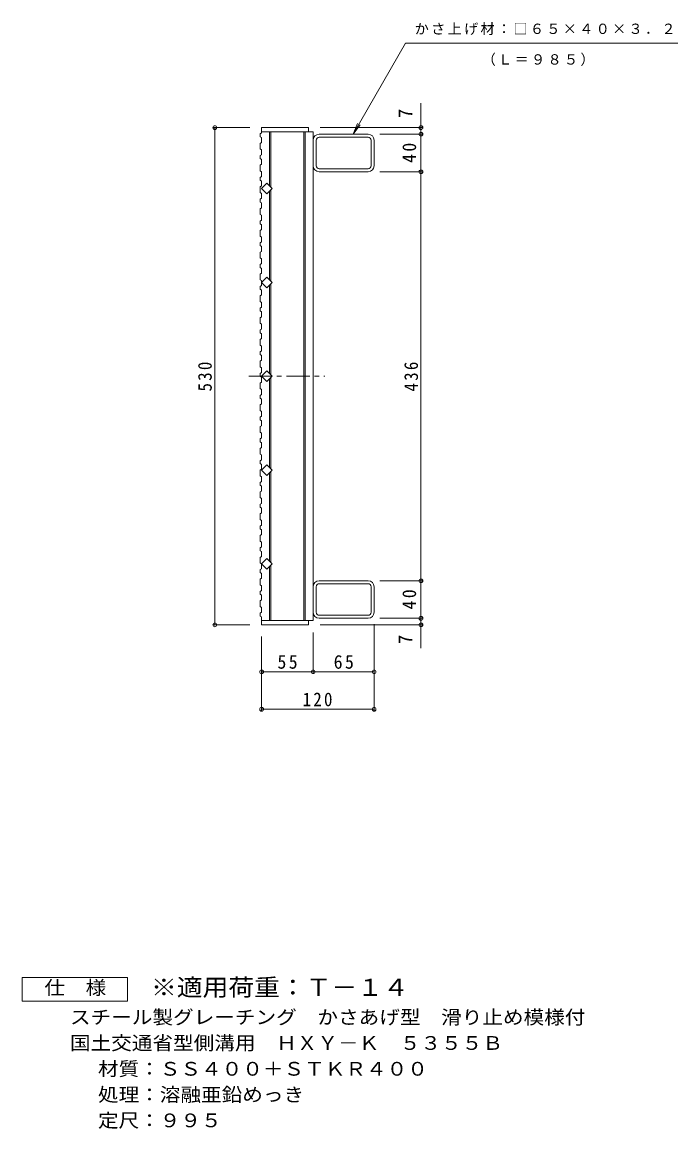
# Model space of a CAD drawing. Units: millimetres, scale not verified. Extents: x -798 to 918, y -687 to 674.
# Drawn here: x 219 to 918, y -536 to 643 of the extents above; entities that cross this region are included whole.
import ezdxf
from ezdxf.enums import TextEntityAlignment as Align

# ---------------------------------------------------------------- set-up
doc = ezdxf.new("R2010")
doc.units = ezdxf.units.MM
doc.header["$LTSCALE"] = 5
doc.header["$PDMODE"] = 32
doc.header["$PDSIZE"] = 4
doc.linetypes.add('CHAIN1', pattern=[8, 5, -1, 1, -1])
for name, color, linetype, lineweight in [('B-1', 2, 'Continuous', 9), ('B-2', 3, 'Continuous', 9), ('B-4', 7, 'Continuous', 9), ('B-A', 3, 'Continuous', 9), ('F-4_F-4ﾚｲﾔ', 2, 'Continuous', 9)]:
    doc.layers.add(name, color=color, linetype=linetype, lineweight=lineweight)
doc.layers.add('F-5_F-5ﾚｲﾔ', color=2, linetype='Continuous')
doc.styles.add('ＭＳ ゴシック', font='')
doc.styles.get('ＭＳ ゴシック').set_extended_font_data('MS Gothic')

msp = doc.modelspace()

# ---------------------------------------------------------------- linework, layer by layer
at = {"layer": 'B-1'}
for p, q in [((587.924, 523.861), (535.724, 523.861)), ((587.924, 520.661), (535.724, 520.661)), ((532.524, 490.261), (532.524, 517.461)), ((591.124, 490.261), (591.124, 517.461)), ((594.324, 490.261), (594.324, 517.461)), ((535.724, 487.061), (587.924, 487.061)), ((587.924, 483.861), (535.724, 483.861)), ((587.924, 47.861), (535.724, 47.861)), ((532.524, 41.461), (532.524, 14.261)), ((535.724, 44.661), (587.924, 44.661)), ((591.124, 41.461), (591.124, 14.261)), ((594.324, 41.461), (594.324, 14.261)), ((587.924, 11.061), (535.724, 11.061)), ((587.924, 7.861), (535.724, 7.861))]:
    msp.add_line(p, q, dxfattribs=at)
for centre, radius, start, end in [((535.724, 517.461), 6.4, 90, 180), ((535.724, 517.461), 3.2, 90, 180), ((587.924, 517.461), 6.4, 0, 90), ((587.924, 517.461), 3.2, 0, 90), ((535.724, 490.261), 6.4, 180, 270), ((535.724, 490.261), 3.2, 180, 270), ((587.924, 490.261), 6.4, 270, 0), ((587.924, 490.261), 3.2, 270, 0), ((535.724, 41.461), 6.4, 90, 180), ((587.924, 41.461), 6.4, 0, 90), ((535.724, 41.461), 3.2, 90, 180), ((587.924, 41.461), 3.2, 0, 90), ((535.724, 14.261), 6.4, 180, 270), ((535.724, 14.261), 3.2, 180, 270), ((587.924, 14.261), 3.2, 270, 0), ((587.924, 14.261), 6.4, 270, 0)]:
    msp.add_arc(centre, radius, start, end, dxfattribs=at)
at = {"layer": 'B-2'}
for p, q in [((474.324, 530.861), (524.324, 530.861)), ((474.324, 526.361), (529.324, 526.361)), ((482.824, 526.361), (482.824, 468.675)), ((484.324, 526.361), (484.324, 467.175)), ((519.324, 526.361), (519.324, 5.361)), ((520.824, 526.361), (520.824, 5.361)), ((524.324, 530.861), (524.324, 526.361)), ((529.324, 526.361), (529.324, 5.361)), ((482.824, 463.048), (482.824, 368.675)), ((484.324, 464.548), (484.324, 367.175)), ((482.824, 363.048), (482.824, 268.676)), ((484.324, 364.548), (484.324, 267.176)), ((482.824, 168.676), (482.824, 263.048)), ((484.324, 167.176), (484.324, 264.548)), ((482.824, 68.676), (482.824, 163.048)), ((484.324, 67.176), (484.324, 164.548)), ((482.824, 5.361), (482.824, 63.048)), ((484.324, 5.361), (484.324, 64.548)), ((474.324, 5.361), (529.324, 5.361)), ((474.324, 0.861), (524.324, 0.861)), ((524.324, 0.861), (524.324, 5.361))]:
    msp.add_line(p, q, dxfattribs=at)
at = {"layer": 'B-2', "linetype": 'CHAIN1'}
msp.add_line((460.697, 265.861), (541.622, 265.861), dxfattribs=at)
at = {"layer": 'B-2'}
for points in [[(485.638, 465.862), (479.981, 460.205), (474.324, 465.862), (479.981, 471.518)], [(485.638, 365.862), (479.981, 360.205), (474.324, 365.862), (479.981, 371.519)], [(485.638, 265.862), (479.981, 271.519), (474.324, 265.862), (479.981, 260.205)], [(485.638, 165.862), (479.981, 171.519), (474.324, 165.862), (479.981, 160.205)], [(485.638, 65.862), (479.981, 71.519), (474.324, 65.862), (479.981, 60.205)]]:
    msp.add_lwpolyline(points, close=True, dxfattribs=at)
at = {"layer": 'B-4'}
for p, q in [((644.324, -23.978), (644.324, 556.807)), ((571.824, 523.861), (576.608, 535.409)), ((571.824, 523.861), (579.434, 533.778)), ((461.824, 530.861), (422.824, 530.861)), ((424.324, 0.861), (424.324, 530.861)), ((536.824, 530.861), (645.824, 530.861)), ((600.424, 523.861), (645.824, 523.861)), ((600.424, 483.861), (645.824, 483.861)), ((600.424, 47.861), (645.824, 47.861)), ((461.824, 0.861), (422.824, 0.861)), ((536.824, 0.861), (645.824, 0.861)), ((594.324, 1.761), (594.324, -90.639)), ((600.424, 7.861), (645.824, 7.861)), ((474.324, -11.639), (474.324, -90.639)), ((529.324, -7.139), (529.324, -50.639)), ((474.324, -49.139), (594.324, -49.139)), ((474.324, -89.139), (594.324, -89.139))]:
    msp.add_line(p, q, dxfattribs=at)
msp.add_lwpolyline([(571.824, 523.861), (627.827, 620.861), (918.378, 620.861)], dxfattribs=at)
for p in [(424.324, 530.861), (644.324, 530.861), (644.324, 523.861), (644.324, 483.861), (644.324, 47.861), (424.324, 0.861), (644.324, 7.861), (644.324, 0.861), (474.324, -49.139), (529.324, -49.139), (594.324, -49.139), (474.324, -89.139), (594.324, -89.139)]:
    msp.add_point(p, dxfattribs=at)
at = {"layer": 'B-A'}
for p, q in [((472.824, 524.218), (474.324, 525.218)), ((472.824, 524.218), (472.824, 521.218)), ((472.824, 521.218), (474.324, 520.218)), ((474.324, 530.861), (474.324, 525.218)), ((474.324, 520.218), (474.324, 515.105)), ((472.824, 514.105), (474.324, 515.105)), ((472.824, 514.105), (472.824, 508.105)), ((472.824, 508.105), (474.324, 507.105)), ((472.824, 500.992), (474.324, 501.992)), ((472.824, 500.992), (472.824, 497.992)), ((472.824, 497.992), (474.324, 496.992)), ((474.324, 501.992), (474.324, 507.105)), ((474.324, 496.992), (474.324, 491.879)), ((472.824, 490.879), (474.324, 491.879)), ((472.824, 490.879), (472.824, 484.879)), ((472.824, 484.879), (474.324, 483.879)), ((474.324, 478.766), (474.324, 483.879)), ((472.824, 477.766), (474.324, 478.766)), ((472.824, 477.766), (472.824, 474.766)), ((472.824, 474.766), (474.324, 473.766)), ((474.324, 473.766), (474.324, 468.653)), ((472.824, 467.653), (474.324, 468.653)), ((472.824, 467.653), (472.824, 461.653)), ((472.824, 461.653), (474.324, 460.653)), ((474.324, 455.54), (474.324, 460.653)), ((472.824, 454.54), (474.324, 455.54)), ((472.824, 454.54), (472.824, 451.54)), ((472.824, 451.54), (474.324, 450.54)), ((474.324, 450.54), (474.324, 445.427)), ((472.824, 444.427), (474.324, 445.427)), ((472.824, 444.427), (472.824, 438.427)), ((472.824, 438.427), (474.324, 437.427)), ((474.324, 432.314), (474.324, 437.427)), ((472.824, 431.314), (474.324, 432.314)), ((472.824, 431.314), (472.824, 428.314)), ((472.824, 428.314), (474.324, 427.314)), ((474.324, 427.314), (474.324, 422.201)), ((472.824, 421.201), (474.324, 422.201)), ((472.824, 421.201), (472.824, 415.201)), ((472.824, 415.201), (474.324, 414.201)), ((474.324, 409.088), (474.324, 414.201)), ((472.824, 408.088), (474.324, 409.088)), ((472.824, 408.088), (472.824, 405.088)), ((472.824, 405.088), (474.324, 404.088)), ((474.324, 404.088), (474.324, 398.975)), ((472.824, 397.975), (474.324, 398.975)), ((472.824, 397.975), (472.824, 391.975)), ((472.824, 391.975), (474.324, 390.975)), ((474.324, 385.862), (474.324, 390.975)), ((472.824, 384.862), (474.324, 385.862)), ((472.824, 384.862), (472.824, 381.862)), ((472.824, 381.862), (474.324, 380.862)), ((474.324, 380.862), (474.324, 375.749)), ((472.824, 374.749), (474.324, 375.749)), ((472.824, 374.749), (472.824, 368.749)), ((472.824, 368.749), (474.324, 367.748)), ((474.324, 362.636), (474.324, 367.748)), ((472.824, 361.636), (474.324, 362.636)), ((472.824, 361.636), (472.824, 358.636)), ((472.824, 358.636), (474.324, 357.636)), ((474.324, 357.636), (474.324, 352.522)), ((472.824, 351.523), (474.324, 352.522)), ((472.824, 351.523), (472.824, 345.522)), ((472.824, 345.522), (474.324, 344.522)), ((474.324, 339.41), (474.324, 344.522)), ((472.824, 338.409), (474.324, 339.41)), ((472.824, 338.409), (472.824, 335.41)), ((472.824, 335.41), (474.324, 334.409)), ((474.324, 334.409), (474.324, 329.296)), ((472.824, 328.296), (474.324, 329.296)), ((472.824, 328.296), (472.824, 322.296)), ((472.824, 322.296), (474.324, 321.297)), ((474.324, 316.183), (474.324, 321.297)), ((472.824, 315.183), (474.324, 316.183)), ((472.824, 315.183), (472.824, 312.183)), ((472.824, 312.183), (474.324, 311.183)), ((474.324, 311.183), (474.324, 306.07)), ((472.824, 305.07), (474.324, 306.07)), ((472.824, 305.07), (472.824, 299.071)), ((472.824, 299.071), (474.324, 298.07)), ((474.324, 292.957), (474.324, 298.07)), ((472.824, 291.957), (474.324, 292.957)), ((472.824, 291.957), (472.824, 288.957)), ((472.824, 288.957), (474.324, 287.957)), ((474.324, 287.957), (474.324, 282.844)), ((472.824, 281.844), (474.324, 282.844)), ((472.824, 281.844), (472.824, 275.844)), ((472.824, 275.844), (474.324, 274.844)), ((474.324, 269.731), (474.324, 274.844)), ((472.824, 268.731), (474.324, 269.731)), ((472.824, 268.731), (472.824, 265.731)), ((472.824, 265.731), (474.324, 264.731)), ((472.824, 258.618), (474.324, 259.618)), ((474.324, 264.731), (474.324, 259.618)), ((472.824, 258.618), (472.824, 252.618)), ((472.824, 252.618), (474.324, 251.618)), ((474.324, 246.505), (474.324, 251.618)), ((472.824, 245.505), (474.324, 246.505)), ((472.824, 245.505), (472.824, 242.505)), ((472.824, 242.505), (474.324, 241.505)), ((472.824, 235.392), (474.324, 236.392)), ((474.324, 241.505), (474.324, 236.392)), ((472.824, 235.392), (472.824, 229.392)), ((472.824, 229.392), (474.324, 228.392)), ((474.324, 223.279), (474.324, 228.392)), ((472.824, 222.279), (474.324, 223.279)), ((472.824, 222.279), (472.824, 219.279)), ((472.824, 219.279), (474.324, 218.279)), ((472.824, 212.166), (474.324, 213.166)), ((474.324, 218.279), (474.324, 213.166)), ((472.824, 212.166), (472.824, 206.166)), ((472.824, 206.166), (474.324, 205.166)), ((474.324, 200.053), (474.324, 205.166)), ((472.824, 199.053), (474.324, 200.053)), ((472.824, 199.053), (472.824, 196.053)), ((472.824, 196.053), (474.324, 195.053)), ((472.824, 188.94), (474.324, 189.94)), ((472.824, 188.94), (472.824, 182.94)), ((474.324, 195.053), (474.324, 189.94)), ((472.824, 182.94), (474.324, 181.94)), ((474.324, 176.827), (474.324, 181.94)), ((472.824, 175.827), (474.324, 176.827)), ((472.824, 175.827), (472.824, 172.827)), ((472.824, 172.827), (474.324, 171.827)), ((472.824, 165.714), (474.324, 166.714)), ((472.824, 165.714), (472.824, 159.714)), ((474.324, 171.827), (474.324, 166.714)), ((472.824, 159.714), (474.324, 158.714)), ((472.824, 152.601), (474.324, 153.601)), ((474.324, 153.601), (474.324, 158.714)), ((472.824, 152.601), (472.824, 149.601)), ((472.824, 149.601), (474.324, 148.601)), ((472.824, 142.488), (474.324, 143.488)), ((472.824, 142.488), (472.824, 136.488)), ((474.324, 148.601), (474.324, 143.488)), ((472.824, 136.488), (474.324, 135.488)), ((472.824, 129.375), (474.324, 130.375)), ((474.324, 130.375), (474.324, 135.488)), ((472.824, 129.375), (472.824, 126.375)), ((472.824, 126.375), (474.324, 125.375)), ((472.824, 119.262), (474.324, 120.262)), ((472.824, 119.262), (472.824, 113.262)), ((474.324, 125.375), (474.324, 120.262)), ((472.824, 113.262), (474.324, 112.262)), ((472.824, 106.149), (474.324, 107.149)), ((474.324, 107.149), (474.324, 112.262)), ((472.824, 106.149), (472.824, 103.149)), ((472.824, 103.149), (474.324, 102.149)), ((472.824, 96.036), (474.324, 97.036)), ((472.824, 96.036), (472.824, 90.036)), ((474.324, 102.149), (474.324, 97.036)), ((472.824, 90.036), (474.324, 89.036)), ((472.824, 82.923), (474.324, 83.923)), ((472.824, 82.923), (472.824, 79.923)), ((474.324, 83.923), (474.324, 89.036)), ((472.824, 79.923), (474.324, 78.923)), ((472.824, 72.81), (474.324, 73.81)), ((472.824, 72.81), (472.824, 66.81)), ((474.324, 78.923), (474.324, 73.81)), ((472.824, 66.81), (474.324, 65.809)), ((472.824, 59.697), (474.324, 60.697)), ((472.824, 59.697), (472.824, 56.697)), ((474.324, 60.697), (474.324, 65.809)), ((472.824, 56.697), (474.324, 55.697)), ((472.824, 49.584), (474.324, 50.584)), ((472.824, 49.584), (472.824, 43.583)), ((474.324, 55.697), (474.324, 50.584)), ((472.824, 43.583), (474.324, 42.583)), ((472.824, 36.471), (474.324, 37.47)), ((472.824, 36.471), (472.824, 33.471)), ((474.324, 37.47), (474.324, 42.583)), ((472.824, 33.471), (474.324, 32.47)), ((472.824, 26.357), (474.324, 27.357)), ((472.824, 26.357), (472.824, 20.357)), ((474.324, 32.47), (474.324, 27.357)), ((472.824, 20.357), (474.324, 19.357)), ((472.824, 13.244), (474.324, 14.244)), ((472.824, 13.244), (472.824, 10.244)), ((474.324, 14.244), (474.324, 19.357)), ((472.824, 10.244), (474.324, 9.244)), ((474.324, 9.244), (474.324, 0.861))]:
    msp.add_line(p, q, dxfattribs=at)
at = {"layer": 'F-4_F-4ﾚｲﾔ'}
msp.add_lwpolyline([(218.824, -400.141), (218.824, -375.14), (331.324, -375.14), (331.324, -400.141)], close=True, dxfattribs=at)

# ---------------------------------------------------------------- texts
at = {"layer": 'B-4', "color": 2, "style": 'ＭＳ ゴシック'}
for p in [(639.324, 540.943), (639.324, -19.654)]:
    msp.add_text('7', height=14.66, rotation=90, dxfattribs=at).set_placement(p, align=Align.BOTTOM_LEFT)
at = {"layer": 'B-4', "char_height": 11, "attachment_point": 7, "style": 'ＭＳ ゴシック'}
for s, insert in [('\\T1.17;かさ上げ材：□６５×４０×３．２', (637.647, 629.534)), ('\\T1.17;（Ｌ＝９８５）', (709.141, 596.624))]:
    msp.add_mtext(s, dxfattribs=dict(at, insert=insert))
at = {"layer": 'B-4', "color": 2, "char_height": 14.66, "attachment_point": 7, "rotation": 90, "style": 'ＭＳ ゴシック'}
for s, insert in [('\\T1.27;\\W0.95;40', (639.324, 493.236)), ('\\T1.27;\\W0.9;530', (421.324, 249.611)), ('\\T1.27;\\W0.9;436', (641.324, 249.611)), ('\\T1.27;\\W0.95;40', (639.324, 17.236))]:
    msp.add_mtext(s, dxfattribs=dict(at, insert=insert))
at = {"layer": 'B-4', "color": 2, "char_height": 14.66, "attachment_point": 7, "style": 'ＭＳ ゴシック'}
for s, insert in [('\\T1.27;\\W0.95;55', (491.199, -46.139)), ('\\T1.27;\\W0.95;65', (551.199, -46.139)), ('\\T1.27;\\W0.9;120', (518.074, -86.139))]:
    msp.add_mtext(s, dxfattribs=dict(at, insert=insert))
at = {"layer": 'F-4_F-4ﾚｲﾔ', "style": 'ＭＳ ゴシック', "width": 1.1}
for s, p in [('仕\u3000様', (242.574, -397.64)), ('スチール製グレーチング\u3000かさあげ型\u3000滑り止め模様付', (269.869, -429.101)), ('国土交通省型側溝用\u3000ＨＸＹ－Ｋ\u3000５３５５Ｂ', (269.869, -456.601)), ('材質：ＳＳ４００＋ＳＴＫＲ４００', (299.725, -484.1)), ('処理：溶融亜鉛めっき', (299.725, -511.6)), ('定尺：９９５', (299.725, -539.101))]:
    msp.add_text(s, height=14.66, dxfattribs=at).set_placement(p, align=Align.BOTTOM_LEFT)
at = {"layer": 'F-5_F-5ﾚｲﾔ', "color": 3, "style": 'ＭＳ ゴシック', "width": 1.1}
msp.add_text('※適用荷重：Ｔ－１４', height=18.33, dxfattribs=at).set_placement((356.324, -400.141), align=Align.BOTTOM_LEFT)

doc.saveas('drawing.dxf')
